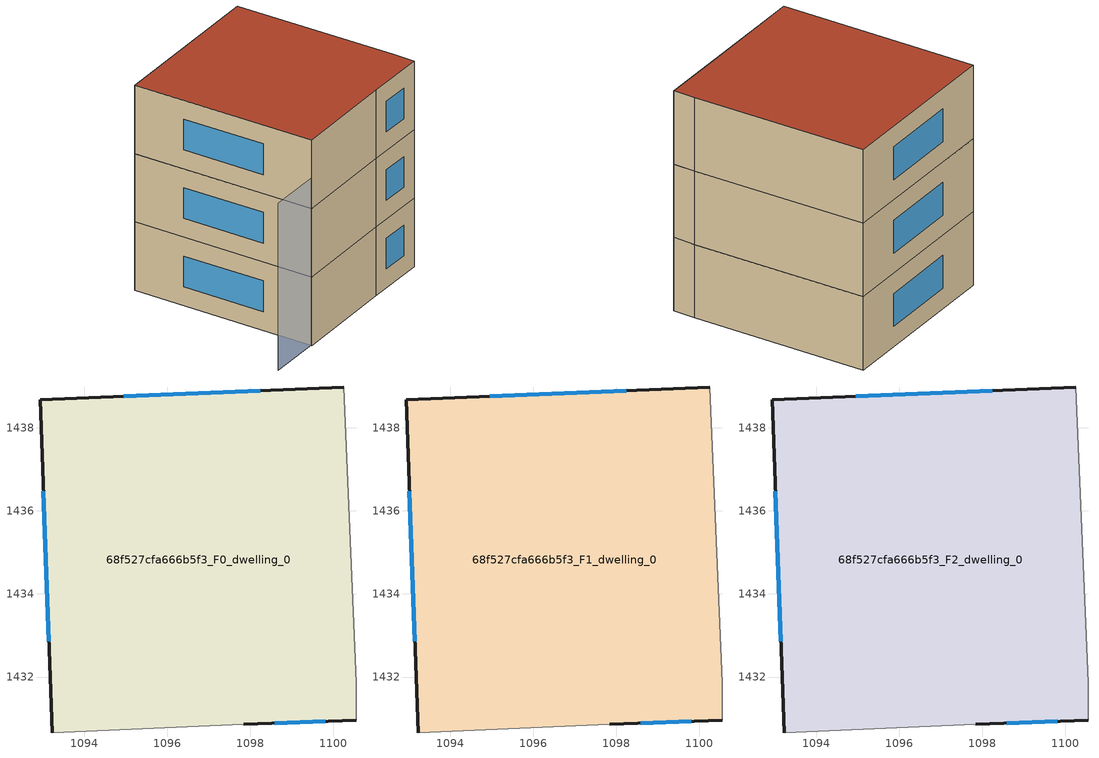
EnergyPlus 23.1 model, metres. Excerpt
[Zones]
68f527cfa666b5f3_F0_dwelling_0
 floor ground (EU_floor_Construction): 1100.24,1438.97 1100.54,1431.86 1100.54,1430.96 1097.84,1430.86 1093.24,1430.66 1092.94,1438.67 z0
 wall outside (EU_wall_Construction): 1100.24,1438.97 1092.94,1438.67 1093.24,1430.66 / 1097.84,1430.86 1100.54,1430.96 z0:3
 wall adiabatic (EU_wall_Construction): 1093.24,1430.66 1097.84,1430.86 / 1100.54,1430.96 1100.54,1431.86 1100.24,1438.97 z0:3
 window (EU_Window_Construction): 1093.02,1436.47 1093.15,1432.87 / 1098.23,1438.89 1094.95,1438.75 / 1098.58,1430.89 1099.8,1430.93 z0.83:2.17
68f527cfa666b5f3_F1_dwelling_0
 floor to 68f527cfa666b5f3_F0_dwelling_0 (EU_floor_Construction): 1100.24,1438.97 1100.54,1431.86 1100.54,1430.96 1097.84,1430.86 1093.24,1430.66 1092.94,1438.67 z3
 wall outside (EU_wall_Construction): 1100.24,1438.97 1092.94,1438.67 1093.24,1430.66 / 1097.84,1430.86 1100.54,1430.96 z3:6
 wall adiabatic (EU_wall_Construction): 1093.24,1430.66 1097.84,1430.86 / 1100.54,1430.96 1100.54,1431.86 1100.24,1438.97 z3:6
 window (EU_Window_Construction): 1093.02,1436.47 1093.15,1432.87 / 1098.23,1438.89 1094.95,1438.75 / 1098.58,1430.89 1099.8,1430.93 z3.83:5.17
68f527cfa666b5f3_F2_dwelling_0
 floor to 68f527cfa666b5f3_F1_dwelling_0 (EU_floor_Construction): 1100.24,1438.97 1100.54,1431.86 1100.54,1430.96 1097.84,1430.86 1093.24,1430.66 1092.94,1438.67 z6
 wall outside (EU_wall_Construction): 1100.24,1438.97 1092.94,1438.67 1093.24,1430.66 / 1097.84,1430.86 1100.54,1430.96 z6:9
 wall adiabatic (EU_wall_Construction): 1093.24,1430.66 1097.84,1430.86 / 1100.54,1430.96 1100.54,1431.86 1100.24,1438.97 z6:9
 window (EU_Window_Construction): 1093.02,1436.47 1093.15,1432.87 / 1098.23,1438.89 1094.95,1438.75 / 1098.58,1430.89 1099.8,1430.93 z6.83:8.17
 roof outside (EU_roof_Construction): 1100.54,1430.96 1100.54,1431.86 1100.24,1438.97 1092.94,1438.67 1093.24,1430.66 1097.84,1430.86 z9
shading: 1090.95,1430.62 1097.84,1430.86 z0:7.3
[Building]
EU S2 Campaign: North Axis=0; Terrain=City; Solar Distribution=FullExterior
[Site:Location]
Lyon-Bron: Latitude=45.75; Longitude=5; Time Zone=1; Elevation=198
[SizingPeriod:WeatherFileDays]
AnnualSizingPeriod: Begin Month=1; Begin Day of Month=1; End Month=12; End Day of Month=31; Day of Week for Start Day=Monday; Use Weather File Daylight Saving Period=No; Use Weather File Rain and Snow Indicators=No
[MATERIAL]
EU_InternalMass_Material: Roughness=MediumRough; Thickness=0.1; Conductivity=1; Density=1800; Specific Heat=900; Thermal Absorptance=0.9; Solar Absorptance=0.7; Visible Absorptance=0.7
[MATERIAL:NOMASS] Roughness=MediumRough; Thermal Absorptance=0.9; Solar Absorptance=0.7; Visible Absorptance=0.7
Name | Thermal Resistance
EU_wall_NoMass | 0.87146
EU_roof_NoMass | 0.842276
EU_floor_NoMass | 0.496999
[WINDOWMATERIAL:SIMPLEGLAZINGSYSTEM]
EU_Window_SimpleGlazing: UFactor=2.2525; Solar Heat Gain Coefficient=0.76; Visible Transmittance=0.76
[CONSTRUCTION]
EU_wall_Construction: EU_wall_NoMass
EU_roof_Construction: EU_roof_NoMass
EU_floor_Construction: EU_floor_NoMass
EU_Window_Construction: EU_Window_SimpleGlazing
EU_InternalMass_Construction: EU_InternalMass_Material
[ZONE] Type=1; Multiplier=1; Ceiling Height=autocalculate; Floor Area=autocalculate; Part of Total Floor Area=Yes
Name | Volume
68f527cfa666b5f3_F0_dwelling_0 | 176.023
68f527cfa666b5f3_F1_dwelling_0; 68f527cfa666b5f3_F2_dwelling_0 | 176.024
[INTERNALMASS] Construction=EU_InternalMass_Construction; Surface Area=58.6743
Name | Zone or ZoneList
68f527cfa666b5f3_F0_dwelling_0_EU_InternalMass | 68f527cfa666b5f3_F0_dwelling_0
68f527cfa666b5f3_F1_dwelling_0_EU_InternalMass | 68f527cfa666b5f3_F1_dwelling_0
68f527cfa666b5f3_F2_dwelling_0_EU_InternalMass | 68f527cfa666b5f3_F2_dwelling_0
[OTHEREQUIPMENT] Fuel Type=Electricity; Design Level Calculation Method=Watts/Area; Power per Zone Floor Area=1; Fraction Latent=0; Fraction Radiant=0; Fraction Lost=0; Carbon Dioxide Generation Rate=0; EndUse Subcategory=EU_Step8_InternalGains
Name | Zone or ZoneList or Space or SpaceList | Schedule
EU_Step8_InternalGain_68f527cfa666b5f3_F0_dwelling_0_f000 | 68f527cfa666b5f3_F0_dwelling_0 | EU_Step8_GainSchedule_68f527cfa666b5f3_F0_dwelling_0_f000
EU_Step8_InternalGain_68f527cfa666b5f3_F1_dwelling_0_f000 | 68f527cfa666b5f3_F1_dwelling_0 | EU_Step8_GainSchedule_68f527cfa666b5f3_F1_dwelling_0_f000
EU_Step8_InternalGain_68f527cfa666b5f3_F2_dwelling_0_f000 | 68f527cfa666b5f3_F2_dwelling_0 | EU_Step8_GainSchedule_68f527cfa666b5f3_F2_dwelling_0_f000
[ZONEVENTILATION:DESIGNFLOWRATE] Schedule=EU_AlwaysOn; Design Flow Rate Calculation Method=AirChanges/Hour; Air Changes per Hour=0.425; Ventilation Type=Natural; Fan Pressure Rise=0; Fan Total Efficiency=1; Constant Term Coefficient=1; Temperature Term Coefficient=0; Velocity Term Coefficient=0; Velocity Squared Term Coefficient=0; Minimum Indoor Temperature=-100; Maximum Indoor Temperature=100; Delta Temperature=-100; Minimum Outdoor Temperature=-100; Maximum Outdoor Temperature=100; Maximum Wind Speed=40
Name | Zone or ZoneList or Space or SpaceList
EU_ConstantAir_68f527cfa666b5f3_F0_dwelling_0 | 68f527cfa666b5f3_F0_dwelling_0
EU_ConstantAir_68f527cfa666b5f3_F1_dwelling_0 | 68f527cfa666b5f3_F1_dwelling_0
EU_ConstantAir_68f527cfa666b5f3_F2_dwelling_0 | 68f527cfa666b5f3_F2_dwelling_0
[HVACTEMPLATE:THERMOSTAT] Constant Heating Setpoint=20; Constant Cooling Setpoint=50
EU_HeatOnly_68f527cfa666b5f3_F0_dwelling_0; EU_HeatOnly_68f527cfa666b5f3_F1_dwelling_0; EU_HeatOnly_68f527cfa666b5f3_F2_dwelling_0
[HVACTEMPLATE:ZONE:IDEALLOADSAIRSYSTEM] System Availability Schedule=EU_AlwaysOn; Maximum Heating Supply Air Temperature=50; Minimum Cooling Supply Air Temperature=13; Maximum Heating Supply Air Humidity Ratio=0.0156; Minimum Cooling Supply Air Humidity Ratio=0.0077; Heating Limit=NoLimit; Cooling Limit=NoLimit; Heating Availability Schedule=EU_AlwaysOn; Cooling Availability Schedule=EU_CoolingOff; Dehumidification Control Type=ConstantSensibleHeatRatio; Cooling Sensible Heat Ratio=0.7; Dehumidification Setpoint=60; Humidification Control Type=None; Humidification Setpoint=30; Outdoor Air Method=None; Outdoor Air Flow Rate per Person=0.00944; Outdoor Air Flow Rate per Zone Floor Area=0; Outdoor Air Flow Rate per Zone=0; Demand Controlled Ventilation Type=None; Outdoor Air Economizer Type=NoEconomizer; Heat Recovery Type=None; Sensible Heat Recovery Effectiveness=0.7; Latent Heat Recovery Effectiveness=0.65
Name | Template Thermostat
68f527cfa666b5f3_F0_dwelling_0 | EU_HeatOnly_68f527cfa666b5f3_F0_dwelling_0
68f527cfa666b5f3_F1_dwelling_0 | EU_HeatOnly_68f527cfa666b5f3_F1_dwelling_0
68f527cfa666b5f3_F2_dwelling_0 | EU_HeatOnly_68f527cfa666b5f3_F2_dwelling_0
[SIZING:ZONE] Zone Cooling Design Supply Air Temperature Input Method=SupplyAirTemperature; Zone Cooling Design Supply Air Temperature=13; Zone Heating Design Supply Air Temperature Input Method=SupplyAirTemperature; Zone Heating Design Supply Air Temperature=50; Zone Cooling Design Supply Air Humidity Ratio=0.008; Zone Heating Design Supply Air Humidity Ratio=0.008; Cooling Design Air Flow Method=DesignDay; Cooling Design Air Flow Rate=0; Cooling Minimum Air Flow per Zone Floor Area=0.000762; Cooling Minimum Air Flow=0; Cooling Minimum Air Flow Fraction=0.2; Heating Design Air Flow Method=DesignDay; Heating Design Air Flow Rate=0; Heating Maximum Air Flow per Zone Floor Area=0.002032; Heating Maximum Air Flow=0.141576; Heating Maximum Air Flow Fraction=0.3; Account for Dedicated Outdoor Air System=No; Dedicated Outdoor Air System Control Strategy=NeutralSupplyAir; Dedicated Outdoor Air Low Setpoint Temperature for Design=autosize; Dedicated Outdoor Air High Setpoint Temperature for Design=autosize; Zone Load Sizing Method=Sensible Load Only No Latent Load; Zone Latent Cooling Design Supply Air Humidity Ratio Input Method=HumidityRatioDifference; Zone Cooling Design Supply Air Humidity Ratio Difference=0.005; Zone Latent Heating Design Supply Air Humidity Ratio Input Method=HumidityRatioDifference; Zone Humidification Design Supply Air Humidity Ratio Difference=0.005
68f527cfa666b5f3_F0_dwelling_0; 68f527cfa666b5f3_F1_dwelling_0; 68f527cfa666b5f3_F2_dwelling_0
[SCHEDULE:CONSTANT]
Name | Hourly Value
EU_AlwaysOn | 1
EU_CoolingOff | 0
[SCHEDULE:FILE] Column Number=1; Rows to Skip at Top=0; Number of Hours of Data=8760; Column Separator=Comma; Interpolate to Timestep=No; Minutes per Item=60; Adjust Schedule for Daylight Savings=Yes
Name | File
EU_Step8_GainSchedule_68f527cfa666b5f3_F0_dwelling_0_f000 | ../../schedules/68f527cfa666b5f3/68f527cfa666b5f3_F0_dwelling_0_f000_gain.csv
EU_Step8_GainSchedule_68f527cfa666b5f3_F1_dwelling_0_f000 | ../../schedules/68f527cfa666b5f3/68f527cfa666b5f3_F1_dwelling_0_f000_gain.csv
EU_Step8_GainSchedule_68f527cfa666b5f3_F2_dwelling_0_f000 | ../../schedules/68f527cfa666b5f3/68f527cfa666b5f3_F2_dwelling_0_f000_gain.csv
